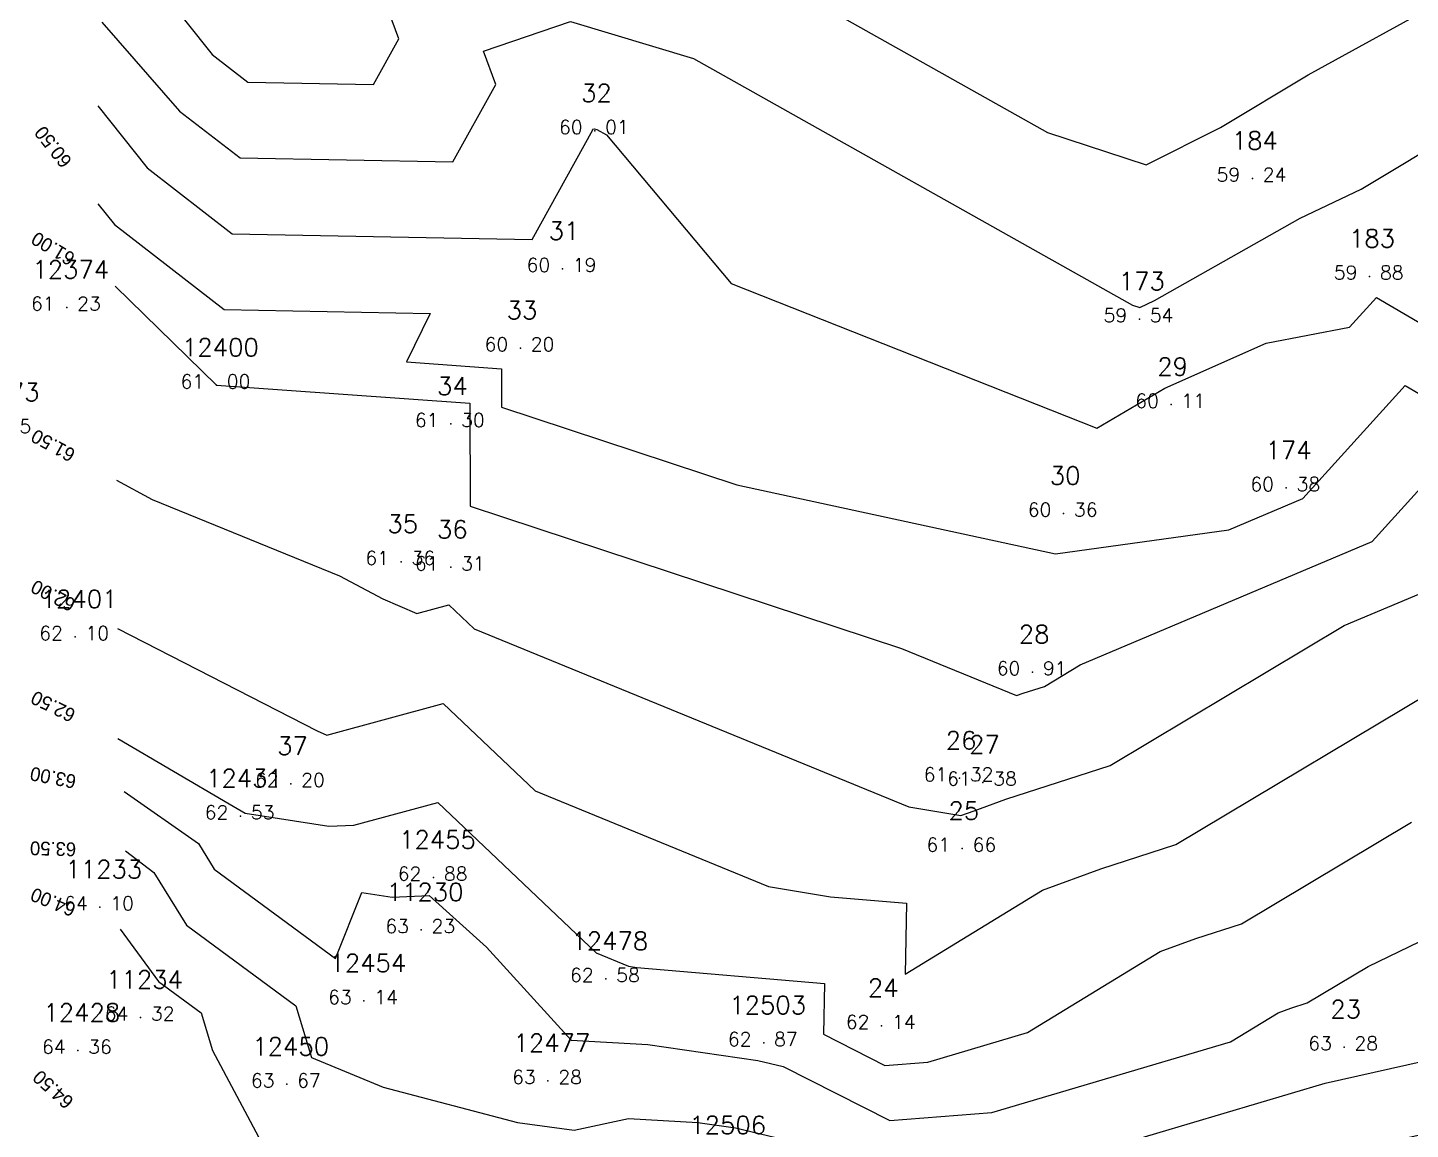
# Model space of a CAD drawing. Header units: millimetres. Extents: x 1412565 to 1412813, y 4931476 to 4931699.
# Drawn here: x 1412667.63 to 1412687.69, y 4931556.86 to 4931572.84 of the extents above; entities that cross this region are included whole.
import ezdxf
from ezdxf.enums import TextEntityAlignment as Align

# ---------------------------------------------------------------- set-up
doc = ezdxf.new("R2010")
doc.units = ezdxf.units.MM
for name, color, linetype in [('CIVIL', 50, 'Continuous'), ('CIVIL-DRAW', 80, 'Continuous'), ('CIVIL-NONAME', 130, 'Continuous'), ('CIVIL-TEXT', 240, 'Continuous'), ('CIVIL-Z', 50, 'Continuous'), ('Tcontours0', 7, 'Continuous'), ('Tcontours1', 7, 'Continuous'), ('Tcontours2', 7, 'Continuous')]:
    doc.layers.add(name, color=color, linetype=linetype)
doc.styles.add('CIVILCADMAIN', font='TXT.SHX')
doc.styles.add('MAVAT_HebTXT', font='hebtxt.shx')
doc.styles.get("Standard").update_dxf_attribs({"font": 'arial.ttf'})

# ---------------------------------------------------------------- blocks, each defined once
blk = doc.blocks.new('CIVIL-ZZ')
at = {"layer": 'CIVIL-DRAW'}
blk.add_point((0, 0), dxfattribs=at)
at = {"layer": 'CIVIL-NONAME'}
blk.add_attdef('NAME', text='', height=1.8, dxfattribs=at).set_placement((0, 2.1), align=Align.CENTER)
at = {"layer": 'CIVIL-TEXT', "flags": 8}
blk.add_attdef('TEXT', text='', height=2, dxfattribs=at).set_placement((0.2, -3.3), align=Align.CENTER)
at = {"layer": 'CIVIL-Z'}
blk.add_attdef('Z1', text='', height=1.6, dxfattribs=at).set_placement((-0.75, -0.225), align=Align.RIGHT)
blk.add_attdef('Z2', (0.75, -0.225), '', height=1.6, dxfattribs=at)

msp = doc.modelspace()

# ---------------------------------------------------------------- linework, layer by layer
at = {"layer": 'Tcontours0', "elevation": 60}
msp.add_lwpolyline([(1412668.651, 4931571.703), (1412669.363, 4931570.802), (1412670.598, 4931569.849), (1412674.952, 4931569.767), (1412675.832, 4931571.353), (1412675.828, 4931571.363), (1412675.853, 4931571.371), (1412675.888, 4931571.361), (1412676.028, 4931571.282), (1412677.837, 4931569.127), (1412683.143, 4931567.028), (1412684.131, 4931567.609), (1412685.597, 4931568.26), (1412686.81, 4931568.493), (1412687.199, 4931568.923), (1412687.852, 4931568.542)], dxfattribs=at)
at = {"layer": 'Tcontours1'}
for points, elevation in [([(1412668.794, 4931573.965), (1412669.546, 4931573.412), (1412670.309, 4931572.446), (1412670.826, 4931572.047), (1412672.649, 4931572.013), (1412673.017, 4931572.677), (1412672.662, 4931573.631), (1412675.158, 4931574.481), (1412678.69, 4931573.419), (1412682.429, 4931571.319), (1412683.858, 4931570.847), (1412684.936, 4931571.389), (1412686.206, 4931572.153), (1412690.262, 4931574.383), (1412692.655, 4931578.762), (1412696.088, 4931573.318), (1412698.769, 4931573.323), (1412699.451, 4931573.843), (1412706.065, 4931572.384), (1412706.205, 4931572.247), (1412707.048, 4931571.855)], 59), ([(1412668.9, 4931569.09), (1412670.37, 4931567.65), (1412674.045, 4931567.39), (1412674.052, 4931565.898), (1412680.311, 4931563.832), (1412681.977, 4931563.152), (1412682.072, 4931563.184), (1412682.382, 4931563.283), (1412682.9, 4931563.593), (1412687.139, 4931565.386), (1412688.028, 4931566.367)], 61), ([(1412668.936, 4931564.122), (1412671.831, 4931562.637), (1412671.971, 4931562.576), (1412673.66, 4931563.032), (1412674.992, 4931561.766), (1412678.381, 4931560.38), (1412679.279, 4931560.232), (1412680.381, 4931560.138), (1412680.361, 4931559.11), (1412682.353, 4931560.326), (1412683.2, 4931560.637), (1412684.289, 4931560.988), (1412688.336, 4931563.404)], 62), ([(1412669.031, 4931561.758), (1412670.109, 4931561.005), (1412670.339, 4931560.633), (1412672.099, 4931559.335), (1412672.479, 4931560.292), (1412672.918, 4931560.223), (1412673.458, 4931560.249), (1412674.288, 4931559.499), (1412675.516, 4931558.152), (1412676.629, 4931558.09), (1412678.225, 4931557.856), (1412678.592, 4931557.768), (1412680.137, 4931556.985), (1412681.619, 4931557.1), (1412685.082, 4931558.126), (1412685.772, 4931558.548), (1412685.958, 4931558.616), (1412686.196, 4931558.693), (1412687.081, 4931559.221), (1412690.529, 4931560.887)], 63), ([(1412668.974, 4931559.761), (1412669.529, 4931559.002), (1412670.149, 4931558.545), (1412670.314, 4931558.002), (1412671.056, 4931556.604), (1412672.598, 4931555.966), (1412673.175, 4931555.726), (1412673.732, 4931555.58), (1412676.43, 4931555.226), (1412677.189, 4931555.388), (1412678.161, 4931555.759), (1412679.986, 4931555.323), (1412680.496, 4931555.323), (1412680.92, 4931555.303), (1412681.356, 4931555.47), (1412683.477, 4931555.634), (1412685.835, 4931556.333), (1412690.49, 4931557.374)], 64)]:
    msp.add_lwpolyline(points, dxfattribs=dict(at, elevation=elevation))
at = {"layer": 'Tcontours2'}
for points, elevation in [([(1412668.709, 4931572.918), (1412669.836, 4931571.624), (1412670.712, 4931570.948), (1412673.8, 4931570.89), (1412674.424, 4931572.015), (1412674.245, 4931572.497), (1412675.506, 4931572.926), (1412677.289, 4931572.39), (1412683.661, 4931568.811), (1412683.767, 4931568.776), (1412683.979, 4931568.882), (1412686.091, 4931570.073), (1412686.976, 4931570.495), (1412688.418, 4931571.362)], 59.5), ([(1412668.651, 4931570.283), (1412668.89, 4931569.98), (1412670.484, 4931568.749), (1412673.469, 4931568.693), (1412673.126, 4931567.988), (1412674.505, 4931567.89), (1412674.507, 4931567.331), (1412677.919, 4931566.204), (1412682.545, 4931565.205), (1412685.057, 4931565.555), (1412686.132, 4931566.01), (1412687.614, 4931567.645), (1412690.985, 4931565.675)], 60.5), ([(1412668.922, 4931566.272), (1412669.438, 4931565.991), (1412672.155, 4931564.884), (1412672.783, 4931564.553), (1412673.275, 4931564.34), (1412673.74, 4931564.465), (1412674.107, 4931564.117), (1412680.417, 4931561.534), (1412681.171, 4931561.41), (1412681.361, 4931561.479), (1412681.821, 4931561.647), (1412683.335, 4931562.136), (1412686.733, 4931564.164), (1412688.146, 4931564.762)], 61.5), ([(1412668.941, 4931562.524), (1412670.553, 4931561.581), (1412670.786, 4931561.443), (1412672, 4931561.253), (1412672.363, 4931561.27), (1412673.581, 4931561.599), (1412675.878, 4931559.416), (1412676.346, 4931559.225), (1412676.47, 4931559.204), (1412679.191, 4931558.972), (1412679.177, 4931558.237), (1412680.069, 4931557.784), (1412680.689, 4931557.832), (1412682.139, 4931558.262), (1412684.063, 4931559.437), (1412684.579, 4931559.626), (1412685.242, 4931559.84), (1412687.709, 4931561.313)], 62.5), ([(1412669.05, 4931560.897), (1412669.46, 4931560.584), (1412669.934, 4931559.818), (1412671.522, 4931558.647), (1412671.749, 4931557.898), (1412672.788, 4931557.467), (1412674.738, 4931556.955), (1412675.562, 4931556.847), (1412676.349, 4931557.015), (1412677.353, 4931556.958), (1412677.899, 4931556.878), (1412679.676, 4931556.454), (1412680.205, 4931556.186), (1412682.548, 4931556.367), (1412686.456, 4931557.525), (1412687.879, 4931557.844)], 63.5)]:
    msp.add_lwpolyline(points, dxfattribs=dict(at, elevation=elevation))

# ---------------------------------------------------------------- block references
at = {"layer": 'CIVIL'}
ref = msp.add_blockref('CIVIL-ZZ', (1412675.86, 4931571.34, 60.01), dxfattribs=dict(at, xscale=0.2, yscale=0.2))
ref.add_attrib('Z2', '01', (1412676.01, 4931571.295), dxfattribs={"layer": 'CIVIL-Z', "height": 0.2, "style": 'CIVILCADMAIN'})
ref.add_attrib('Z1', '60', (1412675.34, 4931571.295), dxfattribs={"layer": 'CIVIL-Z', "height": 0.2, "style": 'CIVILCADMAIN'})
ref.add_attrib('NAME', '32', (1412675.66, 4931571.76), dxfattribs={"layer": 'CIVIL-NONAME', "height": 0.26, "style": 'CIVILCADMAIN'})
ref = msp.add_blockref('CIVIL-ZZ', (1412685.4, 4931570.65, 59.24), dxfattribs=dict(at, xscale=0.2, yscale=0.2))
ref.add_attrib('Z2', '24', (1412685.55, 4931570.605), dxfattribs={"layer": 'CIVIL-Z', "height": 0.2, "style": 'CIVILCADMAIN'})
ref.add_attrib('Z1', '59', (1412684.88, 4931570.605), dxfattribs={"layer": 'CIVIL-Z', "height": 0.2, "style": 'CIVILCADMAIN'})
ref.add_attrib('NAME', '184', (1412685.1, 4931571.07), dxfattribs={"layer": 'CIVIL-NONAME', "height": 0.26, "style": 'CIVILCADMAIN'})
ref = msp.add_blockref('CIVIL-ZZ', (1412675.39, 4931569.34, 60.19), dxfattribs=dict(at, xscale=0.2, yscale=0.2))
ref.add_attrib('Z2', '19', (1412675.54, 4931569.295), dxfattribs={"layer": 'CIVIL-Z', "height": 0.2, "style": 'CIVILCADMAIN'})
ref.add_attrib('Z1', '60', (1412674.87, 4931569.295), dxfattribs={"layer": 'CIVIL-Z', "height": 0.2, "style": 'CIVILCADMAIN'})
ref.add_attrib('NAME', '31', (1412675.19, 4931569.76), dxfattribs={"layer": 'CIVIL-NONAME', "height": 0.26, "style": 'CIVILCADMAIN'})
ref = msp.add_blockref('CIVIL-ZZ', (1412687.1, 4931569.23, 59.88), dxfattribs=dict(at, xscale=0.2, yscale=0.2))
ref.add_attrib('Z2', '88', (1412687.25, 4931569.185), dxfattribs={"layer": 'CIVIL-Z', "height": 0.2, "style": 'CIVILCADMAIN'})
ref.add_attrib('Z1', '59', (1412686.58, 4931569.185), dxfattribs={"layer": 'CIVIL-Z', "height": 0.2, "style": 'CIVILCADMAIN'})
ref.add_attrib('NAME', '183', (1412686.8, 4931569.65), dxfattribs={"layer": 'CIVIL-NONAME', "height": 0.26, "style": 'CIVILCADMAIN'})
ref = msp.add_blockref('CIVIL-ZZ', (1412668.2, 4931568.78, 61.23), dxfattribs=dict(at, xscale=0.2, yscale=0.2))
ref.add_attrib('Z2', '23', (1412668.35, 4931568.735), dxfattribs={"layer": 'CIVIL-Z', "height": 0.2, "style": 'CIVILCADMAIN'})
ref.add_attrib('Z1', '61', (1412667.68, 4931568.735), dxfattribs={"layer": 'CIVIL-Z', "height": 0.2, "style": 'CIVILCADMAIN'})
ref.add_attrib('NAME', '12374', (1412667.7, 4931569.2), dxfattribs={"layer": 'CIVIL-NONAME', "height": 0.26, "style": 'CIVILCADMAIN'})
ref = msp.add_blockref('CIVIL-ZZ', (1412683.76, 4931568.61, 59.54), dxfattribs=dict(at, xscale=0.2, yscale=0.2))
ref.add_attrib('Z2', '54', (1412683.91, 4931568.565), dxfattribs={"layer": 'CIVIL-Z', "height": 0.2, "style": 'CIVILCADMAIN'})
ref.add_attrib('Z1', '59', (1412683.24, 4931568.565), dxfattribs={"layer": 'CIVIL-Z', "height": 0.2, "style": 'CIVILCADMAIN'})
ref.add_attrib('NAME', '173', (1412683.46, 4931569.03), dxfattribs={"layer": 'CIVIL-NONAME', "height": 0.26, "style": 'CIVILCADMAIN'})
ref = msp.add_blockref('CIVIL-ZZ', (1412674.78, 4931568.19, 60.2), dxfattribs=dict(at, xscale=0.2, yscale=0.2))
ref.add_attrib('Z2', '20', (1412674.93, 4931568.145), dxfattribs={"layer": 'CIVIL-Z', "height": 0.2, "style": 'CIVILCADMAIN'})
ref.add_attrib('Z1', '60', (1412674.26, 4931568.145), dxfattribs={"layer": 'CIVIL-Z', "height": 0.2, "style": 'CIVILCADMAIN'})
ref.add_attrib('NAME', '33', (1412674.58, 4931568.61), dxfattribs={"layer": 'CIVIL-NONAME', "height": 0.26, "style": 'CIVILCADMAIN'})
ref = msp.add_blockref('CIVIL-ZZ', (1412670.37, 4931567.65, 61), dxfattribs=dict(at, xscale=0.2, yscale=0.2))
ref.add_attrib('Z2', '00', (1412670.52, 4931567.605), dxfattribs={"layer": 'CIVIL-Z', "height": 0.2, "style": 'CIVILCADMAIN'})
ref.add_attrib('Z1', '61', (1412669.85, 4931567.605), dxfattribs={"layer": 'CIVIL-Z', "height": 0.2, "style": 'CIVILCADMAIN'})
ref.add_attrib('NAME', '12400', (1412669.87, 4931568.07), dxfattribs={"layer": 'CIVIL-NONAME', "height": 0.26, "style": 'CIVILCADMAIN'})
ref = msp.add_blockref('CIVIL-ZZ', (1412684.22, 4931567.37, 60.11), dxfattribs=dict(at, xscale=0.2, yscale=0.2))
ref.add_attrib('Z2', '11', (1412684.37, 4931567.325), dxfattribs={"layer": 'CIVIL-Z', "height": 0.2, "style": 'CIVILCADMAIN'})
ref.add_attrib('Z1', '60', (1412683.7, 4931567.325), dxfattribs={"layer": 'CIVIL-Z', "height": 0.2, "style": 'CIVILCADMAIN'})
ref.add_attrib('NAME', '29', (1412684.02, 4931567.79), dxfattribs={"layer": 'CIVIL-NONAME', "height": 0.26, "style": 'CIVILCADMAIN'})
ref = msp.add_blockref('CIVIL-ZZ', (1412667.19, 4931567, 61.55), dxfattribs=dict(at, xscale=0.2, yscale=0.2))
ref.add_attrib('Z2', '55', (1412667.34, 4931566.955), dxfattribs={"layer": 'CIVIL-Z', "height": 0.2, "style": 'CIVILCADMAIN'})
ref.add_attrib('Z1', '61', (1412666.67, 4931566.955), dxfattribs={"layer": 'CIVIL-Z', "height": 0.2, "style": 'CIVILCADMAIN'})
ref.add_attrib('NAME', '12373', (1412666.69, 4931567.42), dxfattribs={"layer": 'CIVIL-NONAME', "height": 0.26, "style": 'CIVILCADMAIN'})
ref = msp.add_blockref('CIVIL-ZZ', (1412673.77, 4931567.09, 61.3), dxfattribs=dict(at, xscale=0.2, yscale=0.2))
ref.add_attrib('Z2', '30', (1412673.92, 4931567.045), dxfattribs={"layer": 'CIVIL-Z', "height": 0.2, "style": 'CIVILCADMAIN'})
ref.add_attrib('Z1', '61', (1412673.25, 4931567.045), dxfattribs={"layer": 'CIVIL-Z', "height": 0.2, "style": 'CIVILCADMAIN'})
ref.add_attrib('NAME', '34', (1412673.57, 4931567.51), dxfattribs={"layer": 'CIVIL-NONAME', "height": 0.26, "style": 'CIVILCADMAIN'})
ref = msp.add_blockref('CIVIL-ZZ', (1412685.89, 4931566.16, 60.38), dxfattribs=dict(at, xscale=0.2, yscale=0.2))
ref.add_attrib('Z2', '38', (1412686.04, 4931566.115), dxfattribs={"layer": 'CIVIL-Z', "height": 0.2, "style": 'CIVILCADMAIN'})
ref.add_attrib('Z1', '60', (1412685.37, 4931566.115), dxfattribs={"layer": 'CIVIL-Z', "height": 0.2, "style": 'CIVILCADMAIN'})
ref.add_attrib('NAME', '174', (1412685.59, 4931566.58), dxfattribs={"layer": 'CIVIL-NONAME', "height": 0.26, "style": 'CIVILCADMAIN'})
ref = msp.add_blockref('CIVIL-ZZ', (1412682.66, 4931565.79, 60.36), dxfattribs=dict(at, xscale=0.2, yscale=0.2))
ref.add_attrib('Z2', '36', (1412682.81, 4931565.745), dxfattribs={"layer": 'CIVIL-Z', "height": 0.2, "style": 'CIVILCADMAIN'})
ref.add_attrib('Z1', '60', (1412682.14, 4931565.745), dxfattribs={"layer": 'CIVIL-Z', "height": 0.2, "style": 'CIVILCADMAIN'})
ref.add_attrib('NAME', '30', (1412682.46, 4931566.21), dxfattribs={"layer": 'CIVIL-NONAME', "height": 0.26, "style": 'CIVILCADMAIN'})
ref = msp.add_blockref('CIVIL-ZZ', (1412673.05, 4931565.09, 61.36), dxfattribs=dict(at, xscale=0.2, yscale=0.2))
ref.add_attrib('Z2', '36', (1412673.2, 4931565.045), dxfattribs={"layer": 'CIVIL-Z', "height": 0.2, "style": 'CIVILCADMAIN'})
ref.add_attrib('Z1', '61', (1412672.53, 4931565.045), dxfattribs={"layer": 'CIVIL-Z', "height": 0.2, "style": 'CIVILCADMAIN'})
ref.add_attrib('NAME', '35', (1412672.85, 4931565.51), dxfattribs={"layer": 'CIVIL-NONAME', "height": 0.26, "style": 'CIVILCADMAIN'})
ref = msp.add_blockref('CIVIL-ZZ', (1412673.77, 4931565.01, 61.31), dxfattribs=dict(at, xscale=0.2, yscale=0.2))
ref.add_attrib('Z2', '31', (1412673.92, 4931564.965), dxfattribs={"layer": 'CIVIL-Z', "height": 0.2, "style": 'CIVILCADMAIN'})
ref.add_attrib('Z1', '61', (1412673.25, 4931564.965), dxfattribs={"layer": 'CIVIL-Z', "height": 0.2, "style": 'CIVILCADMAIN'})
ref.add_attrib('NAME', '36', (1412673.57, 4931565.43), dxfattribs={"layer": 'CIVIL-NONAME', "height": 0.26, "style": 'CIVILCADMAIN'})
ref = msp.add_blockref('CIVIL-ZZ', (1412668.32, 4931564, 62.1), dxfattribs=dict(at, xscale=0.2, yscale=0.2))
ref.add_attrib('Z2', '10', (1412668.47, 4931563.955), dxfattribs={"layer": 'CIVIL-Z', "height": 0.2, "style": 'CIVILCADMAIN'})
ref.add_attrib('Z1', '62', (1412667.8, 4931563.955), dxfattribs={"layer": 'CIVIL-Z', "height": 0.2, "style": 'CIVILCADMAIN'})
ref.add_attrib('NAME', '12401', (1412667.82, 4931564.42), dxfattribs={"layer": 'CIVIL-NONAME', "height": 0.26, "style": 'CIVILCADMAIN'})
ref = msp.add_blockref('CIVIL-ZZ', (1412682.21, 4931563.49, 60.91), dxfattribs=dict(at, xscale=0.2, yscale=0.2))
ref.add_attrib('Z2', '91', (1412682.36, 4931563.445), dxfattribs={"layer": 'CIVIL-Z', "height": 0.2, "style": 'CIVILCADMAIN'})
ref.add_attrib('Z1', '60', (1412681.69, 4931563.445), dxfattribs={"layer": 'CIVIL-Z', "height": 0.2, "style": 'CIVILCADMAIN'})
ref.add_attrib('NAME', '28', (1412682.01, 4931563.91), dxfattribs={"layer": 'CIVIL-NONAME', "height": 0.26, "style": 'CIVILCADMAIN'})
ref = msp.add_blockref('CIVIL-ZZ', (1412681.15, 4931561.95, 61.32), dxfattribs=dict(at, xscale=0.2, yscale=0.2))
ref.add_attrib('Z2', '32', (1412681.3, 4931561.905), dxfattribs={"layer": 'CIVIL-Z', "height": 0.2, "style": 'CIVILCADMAIN'})
ref.add_attrib('Z1', '61', (1412680.63, 4931561.905), dxfattribs={"layer": 'CIVIL-Z', "height": 0.2, "style": 'CIVILCADMAIN'})
ref.add_attrib('NAME', '26', (1412680.95, 4931562.37), dxfattribs={"layer": 'CIVIL-NONAME', "height": 0.26, "style": 'CIVILCADMAIN'})
ref = msp.add_blockref('CIVIL-ZZ', (1412671.45, 4931561.87, 62.2), dxfattribs=dict(at, xscale=0.2, yscale=0.2))
ref.add_attrib('Z2', '20', (1412671.6, 4931561.825), dxfattribs={"layer": 'CIVIL-Z', "height": 0.2, "style": 'CIVILCADMAIN'})
ref.add_attrib('Z1', '62', (1412670.93, 4931561.825), dxfattribs={"layer": 'CIVIL-Z', "height": 0.2, "style": 'CIVILCADMAIN'})
ref.add_attrib('NAME', '37', (1412671.25, 4931562.29), dxfattribs={"layer": 'CIVIL-NONAME', "height": 0.26, "style": 'CIVILCADMAIN'})
ref = msp.add_blockref('CIVIL-ZZ', (1412681.49, 4931561.89, 61.38), dxfattribs=dict(at, xscale=0.2, yscale=0.2))
ref.add_attrib('Z2', '38', (1412681.64, 4931561.845), dxfattribs={"layer": 'CIVIL-Z', "height": 0.2, "style": 'CIVILCADMAIN'})
ref.add_attrib('Z1', '61', (1412680.97, 4931561.845), dxfattribs={"layer": 'CIVIL-Z', "height": 0.2, "style": 'CIVILCADMAIN'})
ref.add_attrib('NAME', '27', (1412681.29, 4931562.31), dxfattribs={"layer": 'CIVIL-NONAME', "height": 0.26, "style": 'CIVILCADMAIN'})
ref = msp.add_blockref('CIVIL-ZZ', (1412670.72, 4931561.4, 62.53), dxfattribs=dict(at, xscale=0.2, yscale=0.2))
ref.add_attrib('Z2', '53', (1412670.87, 4931561.355), dxfattribs={"layer": 'CIVIL-Z', "height": 0.2, "style": 'CIVILCADMAIN'})
ref.add_attrib('Z1', '62', (1412670.2, 4931561.355), dxfattribs={"layer": 'CIVIL-Z', "height": 0.2, "style": 'CIVILCADMAIN'})
ref.add_attrib('NAME', '12431', (1412670.22, 4931561.82), dxfattribs={"layer": 'CIVIL-NONAME', "height": 0.26, "style": 'CIVILCADMAIN'})
ref = msp.add_blockref('CIVIL-ZZ', (1412681.19, 4931560.93, 61.66), dxfattribs=dict(at, xscale=0.2, yscale=0.2))
ref.add_attrib('Z2', '66', (1412681.34, 4931560.885), dxfattribs={"layer": 'CIVIL-Z', "height": 0.2, "style": 'CIVILCADMAIN'})
ref.add_attrib('Z1', '61', (1412680.67, 4931560.885), dxfattribs={"layer": 'CIVIL-Z', "height": 0.2, "style": 'CIVILCADMAIN'})
ref.add_attrib('NAME', '25', (1412680.99, 4931561.35), dxfattribs={"layer": 'CIVIL-NONAME', "height": 0.26, "style": 'CIVILCADMAIN'})
ref = msp.add_blockref('CIVIL-ZZ', (1412673.52, 4931560.51, 62.88), dxfattribs=dict(at, xscale=0.2, yscale=0.2))
ref.add_attrib('Z2', '88', (1412673.67, 4931560.465), dxfattribs={"layer": 'CIVIL-Z', "height": 0.2, "style": 'CIVILCADMAIN'})
ref.add_attrib('Z1', '62', (1412673, 4931560.465), dxfattribs={"layer": 'CIVIL-Z', "height": 0.2, "style": 'CIVILCADMAIN'})
ref.add_attrib('NAME', '12455', (1412673.02, 4931560.93), dxfattribs={"layer": 'CIVIL-NONAME', "height": 0.26, "style": 'CIVILCADMAIN'})
ref = msp.add_blockref('CIVIL-ZZ', (1412668.68, 4931560.08, 64.1), dxfattribs=dict(at, xscale=0.2, yscale=0.2))
ref.add_attrib('Z2', '10', (1412668.83, 4931560.035), dxfattribs={"layer": 'CIVIL-Z', "height": 0.2, "style": 'CIVILCADMAIN'})
ref.add_attrib('Z1', '64', (1412668.16, 4931560.035), dxfattribs={"layer": 'CIVIL-Z', "height": 0.2, "style": 'CIVILCADMAIN'})
ref.add_attrib('NAME', '11233', (1412668.18, 4931560.5), dxfattribs={"layer": 'CIVIL-NONAME', "height": 0.26, "style": 'CIVILCADMAIN'})
ref = msp.add_blockref('CIVIL-ZZ', (1412673.34, 4931559.75, 63.23), dxfattribs=dict(at, xscale=0.2, yscale=0.2))
ref.add_attrib('Z2', '23', (1412673.49, 4931559.705), dxfattribs={"layer": 'CIVIL-Z', "height": 0.2, "style": 'CIVILCADMAIN'})
ref.add_attrib('Z1', '63', (1412672.82, 4931559.705), dxfattribs={"layer": 'CIVIL-Z', "height": 0.2, "style": 'CIVILCADMAIN'})
ref.add_attrib('NAME', '11230', (1412672.84, 4931560.17), dxfattribs={"layer": 'CIVIL-NONAME', "height": 0.26, "style": 'CIVILCADMAIN'})
ref = msp.add_blockref('CIVIL-ZZ', (1412676.02, 4931559.04, 62.58), dxfattribs=dict(at, xscale=0.2, yscale=0.2))
ref.add_attrib('Z2', '58', (1412676.17, 4931558.995), dxfattribs={"layer": 'CIVIL-Z', "height": 0.2, "style": 'CIVILCADMAIN'})
ref.add_attrib('Z1', '62', (1412675.5, 4931558.995), dxfattribs={"layer": 'CIVIL-Z', "height": 0.2, "style": 'CIVILCADMAIN'})
ref.add_attrib('NAME', '12478', (1412675.52, 4931559.46), dxfattribs={"layer": 'CIVIL-NONAME', "height": 0.26, "style": 'CIVILCADMAIN'})
ref = msp.add_blockref('CIVIL-ZZ', (1412672.51, 4931558.72, 63.14), dxfattribs=dict(at, xscale=0.2, yscale=0.2))
ref.add_attrib('Z2', '14', (1412672.66, 4931558.675), dxfattribs={"layer": 'CIVIL-Z', "height": 0.2, "style": 'CIVILCADMAIN'})
ref.add_attrib('Z1', '63', (1412671.99, 4931558.675), dxfattribs={"layer": 'CIVIL-Z', "height": 0.2, "style": 'CIVILCADMAIN'})
ref.add_attrib('NAME', '12454', (1412672.01, 4931559.14), dxfattribs={"layer": 'CIVIL-NONAME', "height": 0.26, "style": 'CIVILCADMAIN'})
ref = msp.add_blockref('CIVIL-ZZ', (1412669.27, 4931558.48, 64.32), dxfattribs=dict(at, xscale=0.2, yscale=0.2))
ref.add_attrib('Z2', '32', (1412669.42, 4931558.435), dxfattribs={"layer": 'CIVIL-Z', "height": 0.2, "style": 'CIVILCADMAIN'})
ref.add_attrib('Z1', '64', (1412668.75, 4931558.435), dxfattribs={"layer": 'CIVIL-Z', "height": 0.2, "style": 'CIVILCADMAIN'})
ref.add_attrib('NAME', '11234', (1412668.77, 4931558.9), dxfattribs={"layer": 'CIVIL-NONAME', "height": 0.26, "style": 'CIVILCADMAIN'})
ref = msp.add_blockref('CIVIL-ZZ', (1412680.02, 4931558.36, 62.14), dxfattribs=dict(at, xscale=0.2, yscale=0.2))
ref.add_attrib('Z2', '14', (1412680.17, 4931558.315), dxfattribs={"layer": 'CIVIL-Z', "height": 0.2, "style": 'CIVILCADMAIN'})
ref.add_attrib('Z1', '62', (1412679.5, 4931558.315), dxfattribs={"layer": 'CIVIL-Z', "height": 0.2, "style": 'CIVILCADMAIN'})
ref.add_attrib('NAME', '24', (1412679.82, 4931558.78), dxfattribs={"layer": 'CIVIL-NONAME', "height": 0.26, "style": 'CIVILCADMAIN'})
ref = msp.add_blockref('CIVIL-ZZ', (1412678.31, 4931558.11, 62.87), dxfattribs=dict(at, xscale=0.2, yscale=0.2))
ref.add_attrib('Z2', '87', (1412678.46, 4931558.065), dxfattribs={"layer": 'CIVIL-Z', "height": 0.2, "style": 'CIVILCADMAIN'})
ref.add_attrib('Z1', '62', (1412677.79, 4931558.065), dxfattribs={"layer": 'CIVIL-Z', "height": 0.2, "style": 'CIVILCADMAIN'})
ref.add_attrib('NAME', '12503', (1412677.81, 4931558.53), dxfattribs={"layer": 'CIVIL-NONAME', "height": 0.26, "style": 'CIVILCADMAIN'})
ref = msp.add_blockref('CIVIL-ZZ', (1412668.36, 4931558, 64.36), dxfattribs=dict(at, xscale=0.2, yscale=0.2))
ref.add_attrib('Z2', '36', (1412668.51, 4931557.955), dxfattribs={"layer": 'CIVIL-Z', "height": 0.2, "style": 'CIVILCADMAIN'})
ref.add_attrib('Z1', '64', (1412667.84, 4931557.955), dxfattribs={"layer": 'CIVIL-Z', "height": 0.2, "style": 'CIVILCADMAIN'})
ref.add_attrib('NAME', '12428', (1412667.86, 4931558.42), dxfattribs={"layer": 'CIVIL-NONAME', "height": 0.26, "style": 'CIVILCADMAIN'})
ref = msp.add_blockref('CIVIL-ZZ', (1412686.73, 4931558.05, 63.28), dxfattribs=dict(at, xscale=0.2, yscale=0.2))
ref.add_attrib('Z2', '28', (1412686.88, 4931558.005), dxfattribs={"layer": 'CIVIL-Z', "height": 0.2, "style": 'CIVILCADMAIN'})
ref.add_attrib('Z1', '63', (1412686.21, 4931558.005), dxfattribs={"layer": 'CIVIL-Z', "height": 0.2, "style": 'CIVILCADMAIN'})
ref.add_attrib('NAME', '23', (1412686.53, 4931558.47), dxfattribs={"layer": 'CIVIL-NONAME', "height": 0.26, "style": 'CIVILCADMAIN'})
ref = msp.add_blockref('CIVIL-ZZ', (1412671.39, 4931557.51, 63.67), dxfattribs=dict(at, xscale=0.2, yscale=0.2))
ref.add_attrib('Z2', '67', (1412671.54, 4931557.465), dxfattribs={"layer": 'CIVIL-Z', "height": 0.2, "style": 'CIVILCADMAIN'})
ref.add_attrib('Z1', '63', (1412670.87, 4931557.465), dxfattribs={"layer": 'CIVIL-Z', "height": 0.2, "style": 'CIVILCADMAIN'})
ref.add_attrib('NAME', '12450', (1412670.89, 4931557.93), dxfattribs={"layer": 'CIVIL-NONAME', "height": 0.26, "style": 'CIVILCADMAIN'})
ref = msp.add_blockref('CIVIL-ZZ', (1412675.18, 4931557.56, 63.28), dxfattribs=dict(at, xscale=0.2, yscale=0.2))
ref.add_attrib('Z2', '28', (1412675.33, 4931557.515), dxfattribs={"layer": 'CIVIL-Z', "height": 0.2, "style": 'CIVILCADMAIN'})
ref.add_attrib('Z1', '63', (1412674.66, 4931557.515), dxfattribs={"layer": 'CIVIL-Z', "height": 0.2, "style": 'CIVILCADMAIN'})
ref.add_attrib('NAME', '12477', (1412674.68, 4931557.98), dxfattribs={"layer": 'CIVIL-NONAME', "height": 0.26, "style": 'CIVILCADMAIN'})
ref = msp.add_blockref('CIVIL-ZZ', (1412677.73, 4931556.37, 63.76), dxfattribs=dict(at, xscale=0.2, yscale=0.2))
ref.add_attrib('Z2', '76', (1412677.88, 4931556.325), dxfattribs={"layer": 'CIVIL-Z', "height": 0.2, "style": 'CIVILCADMAIN'})
ref.add_attrib('Z1', '63', (1412677.21, 4931556.325), dxfattribs={"layer": 'CIVIL-Z', "height": 0.2, "style": 'CIVILCADMAIN'})
ref.add_attrib('NAME', '12506', (1412677.23, 4931556.79), dxfattribs={"layer": 'CIVIL-NONAME', "height": 0.26, "style": 'CIVILCADMAIN'})

# ---------------------------------------------------------------- texts
at = {"layer": 'Tcontours1', "style": 'MAVAT_HebTXT'}
for s, rotation, p in [('61.00', 148.9835, (1412668, 4931569.631, 61)), ('62.00', 153.0874, (1412668, 4931564.597, 62)), ('63.00', 169.0293, (1412668, 4931561.958, 63)), ('64.00', 158.1146, (1412668, 4931560.152, 64))]:
    msp.add_text(s, height=0.2, rotation=rotation, dxfattribs=at).set_placement(p, align=Align.MIDDLE_CENTER)
at = {"layer": 'Tcontours2', "style": 'MAVAT_HebTXT'}
for s, rotation, p in [('60.50', 128.3192, (1412668, 4931571.107, 60.5)), ('61.50', 151.3988, (1412668, 4931566.775, 61.5)), ('62.50', 153.6775, (1412668, 4931562.99, 62.5)), ('63.50', 178.4443, (1412668, 4931560.926, 63.5)), ('64.50', 137.7916, (1412668, 4931557.434, 64.5))]:
    msp.add_text(s, height=0.2, rotation=rotation, dxfattribs=at).set_placement(p, align=Align.MIDDLE_CENTER)

doc.saveas('drawing.dxf')
